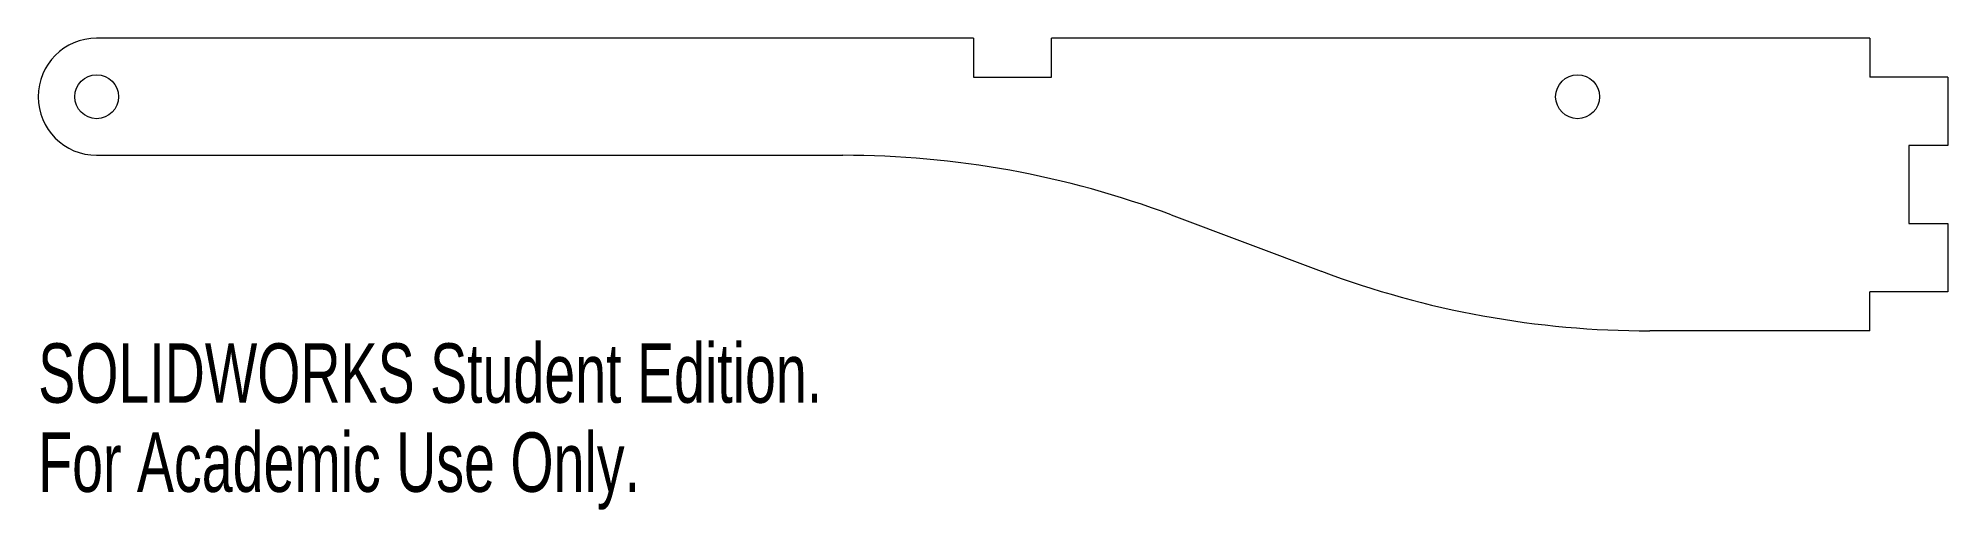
# Model space of a CAD drawing. Header units: inches. Extents: x -4.94 to 1.19, y -1.32 to 0.19.
import ezdxf

# ---------------------------------------------------------------- set-up
doc = ezdxf.new("R2010")
doc.units = ezdxf.units.IN
doc.header["$MEASUREMENT"] = 0
doc.styles.add('SLDTEXTSTYLE0', font='TXT', dxfattribs={"width": 0.7})

msp = doc.modelspace()

# ---------------------------------------------------------------- linework, layer by layer
at = {"color": 7, "linetype": 'Continuous', "lineweight": 15}
for p, q in [((-1.9375, 0.1875), (-4.75, 0.1875)), ((-1.9375, 0.1875), (-1.9375, 0.0625)), ((0.9375, 0.1875), (-1.6875, 0.1875)), ((-1.6875, 0.0625), (-1.6875, 0.1875)), ((0.9375, 0.1875), (0.9375, 0.0625)), ((-1.9375, 0.0625), (-1.6875, 0.0625)), ((1.1875, 0.0625), (0.9375, 0.0625)), ((1.1875, 0.0625), (1.1875, -0.1563)), ((1.0625, -0.1563), (1.0625, -0.4063)), ((1.1875, -0.1563), (1.0625, -0.1563)), ((-4.75, -0.1875), (-2.3565, -0.1875)), ((-1.3031, -0.3785), (-0.8219, -0.559)), ((1.0625, -0.4063), (1.1875, -0.4063)), ((1.1875, -0.4063), (1.1875, -0.625)), ((0.9375, -0.75), (0.9375, -0.625)), ((1.1875, -0.625), (0.9375, -0.625)), ((0.9375, -0.75), (0.2315, -0.75))]:
    msp.add_line(p, q, dxfattribs=at)
for centre in [(-4.75, 0), (0, 0)]:
    msp.add_circle(centre, 0.0703, dxfattribs=at)
for centre, radius, start, end in [((-4.75, 0), 0.1875, 90, 270), ((-2.3565, -3.1875), 3, 69.44395, 90), ((0.2315, 2.25), 3, 249.44395, 270)]:
    msp.add_arc(centre, radius, start, end, dxfattribs=at)

# ---------------------------------------------------------------- texts
at = {"color": 7, "linetype": 'Continuous', "char_height": 0.1903, "attachment_point": 1, "style": 'SLDTEXTSTYLE0'}
for s, insert in [('SOLIDWORKS Student Edition.', (-4.9375, -0.7901)), ('For Academic Use Only.', (-4.9375, -1.0756))]:
    msp.add_mtext(s, dxfattribs=dict(at, insert=insert))

doc.saveas('drawing.dxf')
